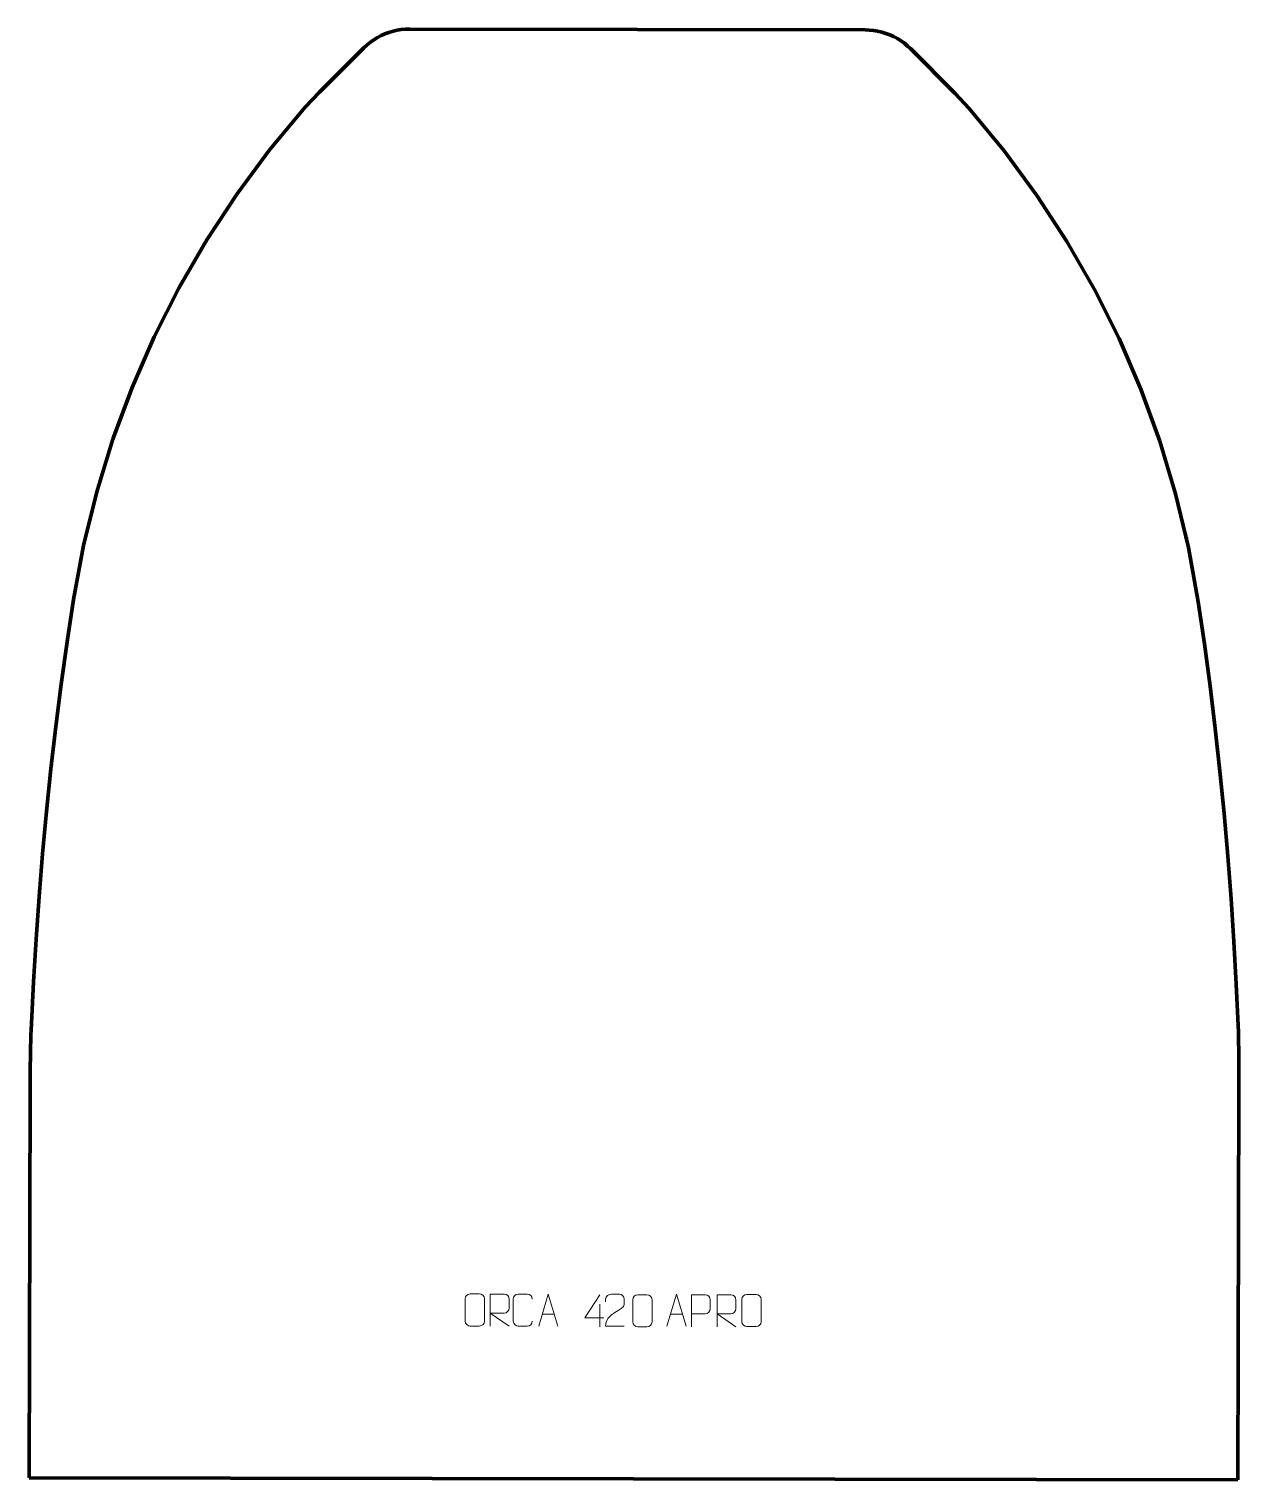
# Model space of a CAD drawing. Header units: millimetres. Extents: x -447 to 498, y 596 to 1729.
import ezdxf

# ---------------------------------------------------------------- set-up
doc = ezdxf.new("R2010")
doc.units = ezdxf.units.MM
doc.header["$MEASUREMENT"] = 0
doc.layers.add('layer 1', color=7, linetype='Continuous')

msp = doc.modelspace()

# ---------------------------------------------------------------- linework, layer by layer
at = {"layer": 'layer 1', "color": 242, "lineweight": 106}
for points in [[(-174.8836, 1722.0042), (-174.8836, 1722.0042), (-171.9636, 1723.5567), (-171.9636, 1723.5567)], [(-171.9636, 1723.5567), (-171.9636, 1723.5567), (-168.9482, 1724.9146), (-168.9482, 1724.9146)], [(-168.9482, 1724.9146), (-168.9482, 1724.9146), (-165.8511, 1726.0726), (-165.8511, 1726.0726)], [(-165.8511, 1726.0726), (-165.8511, 1726.0726), (-162.6852, 1727.0254), (-162.6852, 1727.0254)], [(-162.6852, 1727.0254), (-162.6852, 1727.0254), (-159.4637, 1727.7694), (-159.4637, 1727.7694)], [(-159.4637, 1727.7694), (-159.4637, 1727.7694), (-156.2, 1728.3023), (-156.2, 1728.3023)], [(-156.2, 1728.3023), (-156.2, 1728.3023), (-152.9098, 1728.6196), (-152.9098, 1728.6196)], [(-152.9098, 1728.6196), (-152.9098, 1728.6196), (-149.6051, 1728.7222), (-149.6051, 1728.7222)], [(-149.6051, 1728.7222), (-149.6051, 1728.7222), (205.7095, 1728.0565), (205.7095, 1728.0565)], [(209.0131, 1727.942), (209.0131, 1727.942), (205.7095, 1728.0565), (205.7095, 1728.0565)], [(212.3021, 1727.6114), (212.3021, 1727.6114), (209.0131, 1727.942), (209.0131, 1727.942)], [(215.5633, 1727.0675), (215.5633, 1727.0675), (212.3021, 1727.6114), (212.3021, 1727.6114)], [(218.7797, 1726.3112), (218.7797, 1726.3112), (215.5633, 1727.0675), (215.5633, 1727.0675)], [(221.9411, 1725.3451), (221.9411, 1725.3451), (218.7797, 1726.3112), (218.7797, 1726.3112)], [(225.0321, 1724.1765), (225.0321, 1724.1765), (221.9411, 1725.3451), (221.9411, 1725.3451)], [(228.0403, 1722.8062), (228.0403, 1722.8062), (225.0321, 1724.1765), (225.0321, 1724.1765)], [(230.9518, 1721.2445), (230.9518, 1721.2445), (228.0403, 1722.8062), (228.0403, 1722.8062)], [(-185.3681, 1713.9997), (-185.3681, 1713.9997), (-220.0166, 1679.5307), (-220.0166, 1679.5307)], [(-185.3681, 1713.9997), (-185.3681, 1713.9997), (-182.9497, 1716.2537), (-182.9497, 1716.2537)], [(-182.9497, 1716.2537), (-182.9497, 1716.2537), (-180.3879, 1718.345), (-180.3879, 1718.345)], [(-180.3879, 1718.345), (-180.3879, 1718.345), (-177.6959, 1720.265), (-177.6959, 1720.265)], [(-177.6959, 1720.265), (-177.6959, 1720.265), (-174.8836, 1722.0042), (-174.8836, 1722.0042)], [(233.7545, 1719.4944), (233.7545, 1719.4944), (230.9518, 1721.2445), (230.9518, 1721.2445)], [(236.4359, 1717.5648), (236.4359, 1717.5648), (233.7545, 1719.4944), (233.7545, 1719.4944)], [(238.9867, 1715.4636), (238.9867, 1715.4636), (236.4359, 1717.5648), (236.4359, 1717.5648)], [(241.3929, 1713.2), (241.3929, 1713.2), (238.9867, 1715.4636), (238.9867, 1715.4636)], [(241.3929, 1713.2), (241.3929, 1713.2), (275.8554, 1678.6021), (275.8554, 1678.6021)], [(-231.1583, 1667.6386), (-231.1583, 1667.6386), (-220.0166, 1679.5307), (-220.0166, 1679.5307)], [(286.9334, 1666.6677), (286.9334, 1666.6677), (275.8554, 1678.6021), (275.8554, 1678.6021)], [(-258.768, 1634.5919), (-258.768, 1634.5919), (-231.1583, 1667.6386), (-231.1583, 1667.6386)], [(314.3648, 1633.5184), (314.3648, 1633.5184), (286.9334, 1666.6677), (286.9334, 1666.6677)], [(-284.4517, 1600.0292), (-284.4517, 1600.0292), (-258.768, 1634.5919), (-258.768, 1634.5919)], [(339.8638, 1598.8603), (339.8638, 1598.8603), (314.3648, 1633.5184), (314.3648, 1633.5184)], [(-284.4517, 1600.0292), (-284.4517, 1600.0292), (-308.1271, 1564.0624), (-308.1271, 1564.0624)], [(363.3463, 1562.8043), (363.3463, 1562.8043), (339.8638, 1598.8603), (339.8638, 1598.8603)], [(-329.7187, 1526.8088), (-329.7187, 1526.8088), (-308.1271, 1564.0624), (-308.1271, 1564.0624)], [(384.7363, 1525.47), (384.7363, 1525.47), (363.3463, 1562.8043), (363.3463, 1562.8043)], [(-349.1548, 1488.3863), (-349.1548, 1488.3863), (-329.7187, 1526.8088), (-329.7187, 1526.8088)], [(403.9662, 1486.9764), (403.9662, 1486.9764), (384.7363, 1525.47), (384.7363, 1525.47)], [(-349.1548, 1488.3863), (-349.1548, 1488.3863), (-366.3727, 1448.9231), (-366.3727, 1448.9231)], [(420.9721, 1447.4482), (420.9721, 1447.4482), (403.9662, 1486.9764), (403.9662, 1486.9764)], [(-381.3174, 1408.546), (-381.3174, 1408.546), (-366.3727, 1448.9231), (-366.3727, 1448.9231)], [(435.6994, 1407.0154), (435.6994, 1407.0154), (420.9721, 1447.4482), (420.9721, 1447.4482)], [(-393.939, 1367.3846), (-393.939, 1367.3846), (-381.3174, 1408.546), (-381.3174, 1408.546)], [(448.0992, 1365.8069), (448.0992, 1365.8069), (435.6994, 1407.0154), (435.6994, 1407.0154)], [(-404.1983, 1325.572), (-404.1983, 1325.572), (-393.939, 1367.3846), (-393.939, 1367.3846)], [(458.1341, 1323.957), (458.1341, 1323.957), (448.0992, 1365.8069), (448.0992, 1365.8069)], [(-412.0595, 1283.2455), (-412.0595, 1283.2455), (-404.1983, 1325.572), (-404.1983, 1325.572)], [(456.543, 1330.5881), (456.543, 1330.5881), (457.8999, 1330.5857), (457.8999, 1330.5857)], [(465.7673, 1281.6014), (465.7673, 1281.6014), (458.1341, 1323.957), (458.1341, 1323.957)], [(-417.0261, 1250.2675), (-417.0261, 1250.2675), (-412.0595, 1283.2455), (-412.0595, 1283.2455)], [(470.5578, 1248.6029), (470.5578, 1248.6029), (465.7673, 1281.6014), (465.7673, 1281.6014)], [(-421.6176, 1217.2327), (-421.6176, 1217.2327), (-417.0261, 1250.2675), (-417.0261, 1250.2675)], [(474.9708, 1215.5527), (474.9708, 1215.5527), (470.5578, 1248.6029), (470.5578, 1248.6029)], [(472.8686, 1231.2933), (472.8686, 1231.2933), (473.5961, 1231.292), (473.5961, 1231.292)], [(-425.834, 1184.1483), (-425.834, 1184.1483), (-421.6176, 1217.2327), (-421.6176, 1217.2327)], [(479.0088, 1182.4526), (479.0088, 1182.4526), (474.9708, 1215.5527), (474.9708, 1215.5527)], [(-429.673, 1151.0185), (-429.673, 1151.0185), (-425.834, 1184.1483), (-425.834, 1184.1483)], [(482.6707, 1149.3081), (482.6707, 1149.3081), (479.0088, 1182.4526), (479.0088, 1182.4526)], [(-433.1346, 1117.8463), (-433.1346, 1117.8463), (-429.673, 1151.0185), (-429.673, 1151.0185)], [(485.9535, 1116.1239), (485.9535, 1116.1239), (482.6707, 1149.3081), (482.6707, 1149.3081)], [(-436.2187, 1084.6364), (-436.2187, 1084.6364), (-433.1346, 1117.8463), (-433.1346, 1117.8463)], [(488.8602, 1082.9034), (488.8602, 1082.9034), (485.9535, 1116.1239), (485.9535, 1116.1239)], [(-438.925, 1051.3931), (-438.925, 1051.3931), (-436.2187, 1084.6364), (-436.2187, 1084.6364)], [(491.387, 1049.6505), (491.387, 1049.6505), (488.8602, 1082.9034), (488.8602, 1082.9034)], [(-441.254, 1018.1221), (-441.254, 1018.1221), (-438.925, 1051.3931), (-438.925, 1051.3931)], [(493.5361, 1016.3696), (493.5361, 1016.3696), (491.387, 1049.6505), (491.387, 1049.6505)], [(-443.203, 984.8257), (-443.203, 984.8257), (-441.254, 1018.1221), (-441.254, 1018.1221)], [(495.3081, 983.0671), (495.3081, 983.0671), (493.5361, 1016.3696), (493.5361, 1016.3696)], [(-445.1942, 947.1355), (-445.1942, 947.1355), (-443.203, 984.8257), (-443.203, 984.8257)], [(497.0965, 945.3683), (497.0965, 945.3683), (495.3081, 983.0671), (495.3081, 983.0671)], [(-445.6236, 929.4639), (-445.6236, 929.4639), (-445.3101, 943.3423), (-445.3101, 943.3423)], [(-445.3101, 943.3423), (-445.3101, 943.3423), (-445.1942, 947.1355), (-445.1942, 947.1355)], [(497.1919, 941.5755), (497.1919, 941.5755), (497.0965, 945.3683), (497.0965, 945.3683)], [(497.4308, 927.6957), (497.4308, 927.6957), (497.1919, 941.5755), (497.1919, 941.5755)], [(-445.8263, 915.5828), (-445.8263, 915.5828), (-445.6236, 929.4639), (-445.6236, 929.4639)], [(497.5587, 913.8149), (497.5587, 913.8149), (497.4308, 927.6957), (497.4308, 927.6957)], [(-445.9203, 901.701), (-445.9203, 901.701), (-445.8263, 915.5828), (-445.8263, 915.5828)], [(497.5778, 899.9328), (497.5778, 899.9328), (497.5587, 913.8149), (497.5587, 913.8149)], [(-446.7801, 597.5909), (-446.7801, 597.5909), (-445.9203, 901.701), (-445.9203, 901.701)], [(496.8035, 595.8227), (496.8035, 595.8227), (497.5778, 899.9328), (497.5778, 899.9328)], [(-446.7801, 597.5909), (-446.7801, 597.5909), (496.8035, 595.8227), (496.8035, 595.8227)]]:
    msp.add_open_spline(points, degree=3, dxfattribs=at)
at = {"layer": 'layer 1', "color": 250, "lineweight": 9}
for points, knots in [([(-102.426, 741.0414), (-100.0593, 741.0414), (-97.6922, 741.0414), (-95.3251, 741.0414), (-95.3251, 741.0414), (-93.3441, 741.077), (-91.3176, 739.5823), (-91.2905, 737.1396), (-91.2905, 737.1396), (-91.2909, 731.3808), (-91.2909, 725.6215), (-91.2905, 719.8619), (-91.2905, 719.8619), (-91.4327, 717.5337), (-93.1395, 716.0511), (-95.3251, 716.0402), (-95.3251, 716.0402), (-97.6981, 716.0406), (-100.0711, 716.0406), (-102.4437, 716.0402), (-102.4437, 716.0402), (-104.4026, 715.9346), (-106.4095, 717.823), (-106.3981, 719.8445), (-106.3981, 719.8445), (-106.3978, 725.6266), (-106.3978, 731.4082), (-106.3981, 737.1895), (-106.3981, 737.1895), (-106.3938, 739.3321), (-104.6163, 741.0549), (-102.426, 741.0414)], [0, 0, 0, 0, 0.111111111, 0.111111111, 0.111111111, 0.111111111, 0.222222222, 0.222222222, 0.222222222, 0.222222222, 0.333333333, 0.333333333, 0.333333333, 0.333333333, 0.444444444, 0.444444444, 0.444444444, 0.444444444, 0.555555556, 0.555555556, 0.555555556, 0.555555556, 0.666666667, 0.666666667, 0.666666667, 0.666666667, 0.777777778, 0.777777778, 0.777777778, 0.777777778, 1, 1, 1, 1]), ([(-86.7448, 716.0184), (-86.7448, 716.0184), (-86.7448, 740.9719), (-86.7448, 740.9719), (-86.7448, 740.9719), (-83.15, 740.9719), (-79.5545, 740.9719), (-75.9593, 740.9719), (-75.9593, 740.9719), (-73.634, 740.9342), (-72.0767, 739.4442), (-72.0808, 737.0778), (-72.0808, 737.0778), (-72.0812, 735.0423), (-72.0812, 731.9829), (-72.0808, 729.9469), (-72.0808, 729.9469), (-72.0873, 728.0714), (-73.8996, 726.1296), (-75.9091, 726.1105), (-75.9091, 726.1105), (-75.9091, 726.1105), (-86.7448, 726.1105), (-86.7448, 726.1105), (-86.7448, 726.1105), (-86.7448, 726.1105), (-72.0901, 716.0184), (-72.0901, 716.0184)], [0, 0, 0, 0, 0.125, 0.125, 0.125, 0.125, 0.25, 0.25, 0.25, 0.25, 0.375, 0.375, 0.375, 0.375, 0.5, 0.5, 0.5, 0.5, 0.625, 0.625, 0.625, 0.625, 0.75, 0.75, 0.75, 0.75, 1, 1, 1, 1]), ([(-53.9897, 719.8361), (-54.1295, 717.5127), (-55.8067, 716.0331), (-57.9544, 716.0223), (-57.9544, 716.0223), (-60.2863, 716.0227), (-62.6182, 716.0227), (-64.9497, 716.0223), (-64.9497, 716.0223), (-66.8747, 715.9169), (-68.8468, 717.8014), (-68.8356, 719.8187), (-68.8356, 719.8187), (-68.8352, 725.5888), (-68.8352, 731.3585), (-68.8356, 737.1278), (-68.8356, 737.1278), (-68.8314, 739.2659), (-67.0847, 740.9851), (-64.9323, 740.9716), (-64.9323, 740.9716), (-62.6066, 740.9716), (-60.2805, 740.9716), (-57.9544, 740.9716), (-57.9544, 740.9716), (-56.0078, 741.0071), (-54.0164, 739.5156), (-53.9897, 737.078)], [0, 0, 0, 0, 0.125, 0.125, 0.125, 0.125, 0.25, 0.25, 0.25, 0.25, 0.375, 0.375, 0.375, 0.375, 0.5, 0.5, 0.5, 0.5, 0.625, 0.625, 0.625, 0.625, 0.75, 0.75, 0.75, 0.75, 1, 1, 1, 1]), ([(-48.8832, 716.0184), (-48.8832, 716.0184), (-41.5122, 740.9719), (-41.5122, 740.9719), (-41.5122, 740.9719), (-41.5122, 740.9719), (-33.9423, 716.0184), (-33.9423, 716.0184)], [0, 0, 0, 0, 0.333333333, 0.333333333, 0.333333333, 0.333333333, 1, 1, 1, 1]), ([(1.7869, 722.3592), (1.7869, 722.3592), (-13.0348, 722.3592), (-13.0348, 722.3592), (-13.0348, 722.3592), (-13.0348, 722.3592), (-1.1572, 740.4297), (-1.1572, 740.4297)], [0, 0, 0, 0, 0.333333333, 0.333333333, 0.333333333, 0.333333333, 1, 1, 1, 1]), ([(17.7887, 715.9216), (12.8743, 715.9219), (7.9599, 715.9219), (3.0458, 715.9216), (3.0458, 715.9216), (3.0458, 725.8539), (17.6968, 728.4951), (17.7887, 732.8054), (17.7887, 732.8054), (17.7884, 734.2295), (17.7884, 735.6532), (17.7887, 737.0765), (17.7887, 737.0765), (17.7718, 739.1536), (15.649, 740.8784), (13.978, 740.8957), (13.978, 740.8957), (11.9048, 740.8953), (9.8319, 740.8953), (7.7595, 740.8957), (7.7595, 740.8957), (5.9374, 740.9122), (3.1127, 739.1201), (3.0458, 737.0265), (3.0458, 737.0265), (3.0458, 737.0265), (3.0458, 734.9717), (3.0458, 734.9717)], [0, 0, 0, 0, 0.125, 0.125, 0.125, 0.125, 0.25, 0.25, 0.25, 0.25, 0.375, 0.375, 0.375, 0.375, 0.5, 0.5, 0.5, 0.5, 0.625, 0.625, 0.625, 0.625, 0.75, 0.75, 0.75, 0.75, 1, 1, 1, 1]), ([(28.348, 740.467), (30.7147, 740.467), (33.0818, 740.467), (35.4489, 740.467), (35.4489, 740.467), (37.4299, 740.5026), (39.4564, 739.0079), (39.4835, 736.5652), (39.4835, 736.5652), (39.4831, 730.8064), (39.4831, 725.0471), (39.4835, 719.2875), (39.4835, 719.2875), (39.3413, 716.9593), (37.6345, 715.4767), (35.4489, 715.4658), (35.4489, 715.4658), (33.0759, 715.4662), (30.7029, 715.4662), (28.3303, 715.4658), (28.3303, 715.4658), (26.3714, 715.3602), (24.3645, 717.2486), (24.3759, 719.2701), (24.3759, 719.2701), (24.3762, 725.0522), (24.3762, 730.8338), (24.3759, 736.6151), (24.3759, 736.6151), (24.3802, 738.7577), (26.1577, 740.4805), (28.348, 740.467)], [0, 0, 0, 0, 0.111111111, 0.111111111, 0.111111111, 0.111111111, 0.222222222, 0.222222222, 0.222222222, 0.222222222, 0.333333333, 0.333333333, 0.333333333, 0.333333333, 0.444444444, 0.444444444, 0.444444444, 0.444444444, 0.555555556, 0.555555556, 0.555555556, 0.555555556, 0.666666667, 0.666666667, 0.666666667, 0.666666667, 0.777777778, 0.777777778, 0.777777778, 0.777777778, 1, 1, 1, 1]), ([(51.1168, 716.0184), (51.1168, 716.0184), (58.4878, 740.9719), (58.4878, 740.9719), (58.4878, 740.9719), (58.4878, 740.9719), (66.0577, 716.0184), (66.0577, 716.0184)], [0, 0, 0, 0, 0.333333333, 0.333333333, 0.333333333, 0.333333333, 1, 1, 1, 1]), ([(70.2123, 715.4848), (70.2123, 715.4848), (70.2123, 740.4445), (70.2123, 740.4445), (70.2123, 740.4445), (73.8082, 740.4445), (77.4044, 740.4445), (81.0006, 740.4445), (81.0006, 740.4445), (83.3264, 740.4066), (84.8842, 738.9162), (84.88, 736.5494), (84.88, 736.5494), (84.8796, 734.5133), (84.8796, 731.4532), (84.88, 729.4167), (84.88, 729.4167), (84.8735, 727.5409), (83.0608, 725.5985), (81.0507, 725.5793), (81.0507, 725.5793), (81.0507, 725.5793), (70.2123, 725.5793), (70.2123, 725.5793)], [0, 0, 0, 0, 0.142857143, 0.142857143, 0.142857143, 0.142857143, 0.285714286, 0.285714286, 0.285714286, 0.285714286, 0.428571429, 0.428571429, 0.428571429, 0.428571429, 0.571428571, 0.571428571, 0.571428571, 0.571428571, 0.714285714, 0.714285714, 0.714285714, 0.714285714, 1, 1, 1, 1]), ([(90.2142, 715.4879), (90.2142, 715.4879), (90.2142, 740.4414), (90.2142, 740.4414), (90.2142, 740.4414), (93.809, 740.4414), (97.4045, 740.4414), (100.9997, 740.4414), (100.9997, 740.4414), (103.325, 740.4037), (104.8823, 738.9137), (104.8782, 736.5473), (104.8782, 736.5473), (104.8778, 734.5118), (104.8778, 731.4524), (104.8782, 729.4164), (104.8782, 729.4164), (104.8717, 727.5409), (103.0594, 725.5991), (101.0499, 725.58), (101.0499, 725.58), (101.0499, 725.58), (90.2142, 725.58), (90.2142, 725.58), (90.2142, 725.58), (90.2142, 725.58), (104.8689, 715.4879), (104.8689, 715.4879)], [0, 0, 0, 0, 0.125, 0.125, 0.125, 0.125, 0.25, 0.25, 0.25, 0.25, 0.375, 0.375, 0.375, 0.375, 0.5, 0.5, 0.5, 0.5, 0.625, 0.625, 0.625, 0.625, 0.75, 0.75, 0.75, 0.75, 1, 1, 1, 1]), ([(113.5557, 740.6258), (115.9224, 740.6258), (118.2895, 740.6258), (120.6566, 740.6258), (120.6566, 740.6258), (122.6376, 740.6614), (124.6641, 739.1667), (124.6912, 736.724), (124.6912, 736.724), (124.6908, 730.9652), (124.6908, 725.2059), (124.6912, 719.4463), (124.6912, 719.4463), (124.549, 717.1181), (122.8422, 715.6355), (120.6566, 715.6246), (120.6566, 715.6246), (118.2836, 715.625), (115.9106, 715.625), (113.538, 715.6246), (113.538, 715.6246), (111.5791, 715.519), (109.5722, 717.4074), (109.5836, 719.4289), (109.5836, 719.4289), (109.5839, 725.211), (109.5839, 730.9926), (109.5836, 736.7739), (109.5836, 736.7739), (109.5879, 738.9165), (111.3654, 740.6393), (113.5557, 740.6258)], [0, 0, 0, 0, 0.111111111, 0.111111111, 0.111111111, 0.111111111, 0.222222222, 0.222222222, 0.222222222, 0.222222222, 0.333333333, 0.333333333, 0.333333333, 0.333333333, 0.444444444, 0.444444444, 0.444444444, 0.444444444, 0.555555556, 0.555555556, 0.555555556, 0.555555556, 0.666666667, 0.666666667, 0.666666667, 0.666666667, 0.777777778, 0.777777778, 0.777777778, 0.777777778, 1, 1, 1, 1])]:
    msp.add_open_spline(points, degree=3, knots=knots, dxfattribs=at)
for points in [[(-46.1606, 725.2678), (-46.1606, 725.2678), (-36.6649, 725.2678), (-36.6649, 725.2678)], [(-1.1572, 733.1203), (-1.1572, 733.1203), (-1.1572, 715.4556), (-1.1572, 715.4556)], [(53.8394, 725.2678), (53.8394, 725.2678), (63.3351, 725.2678), (63.3351, 725.2678)]]:
    msp.add_open_spline(points, degree=3, dxfattribs=at)

doc.saveas('drawing.dxf')
